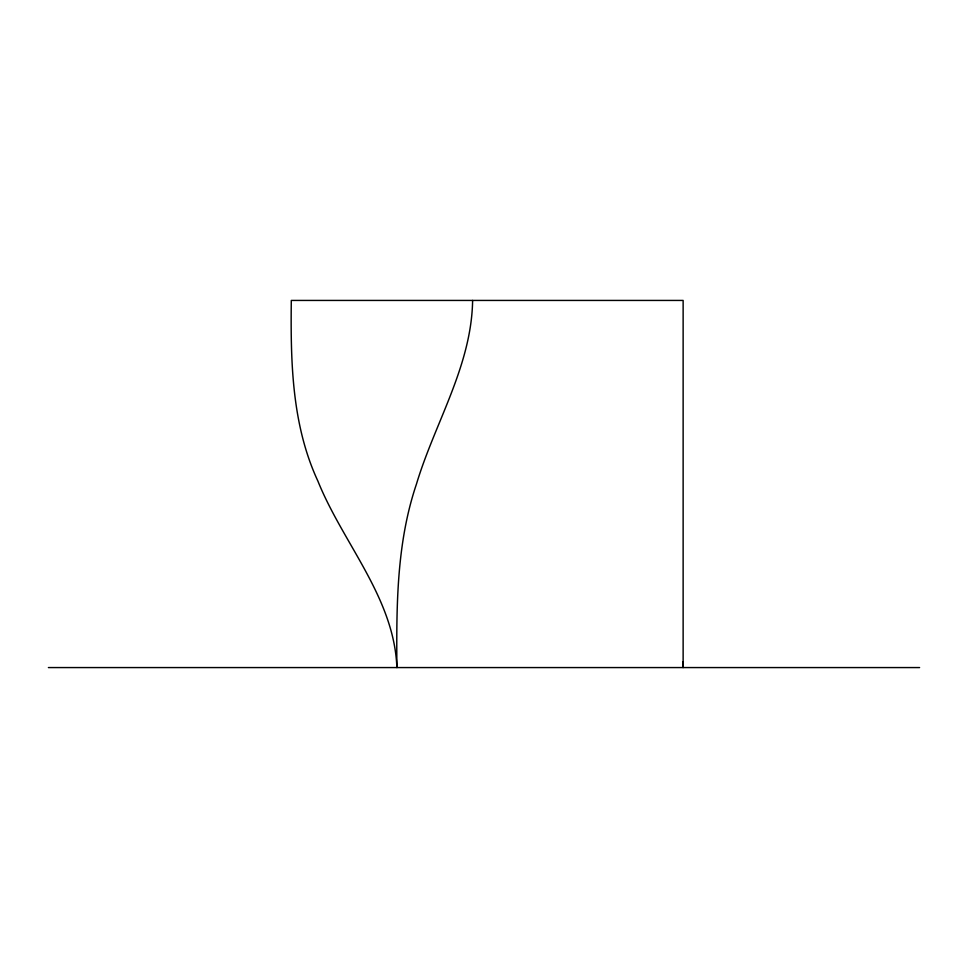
<?xml version="1.0" encoding="UTF-8"?>
<svg xmlns="http://www.w3.org/2000/svg" width="968" height="968" viewBox="0 0 968 968"><rect width="100%" height="100%" fill="white"/><g stroke="black" fill="none" stroke-linecap="round" stroke-linejoin="round"><path stroke-width="1.45" d="M472.614 300.431C471.597 365.807 434.862 422.822 416.482 484C396.493 543.024 396.432 605.98 396.88 667.569C394.242 597.74 343.071 543.556 317.915 481.132C291.683 424.698 290.594 361.463 291.295 300.431L683.13 300.431L683.13 667.569L682.985 661.834M48.4 667.569L919.6 667.569"/></g></svg>
